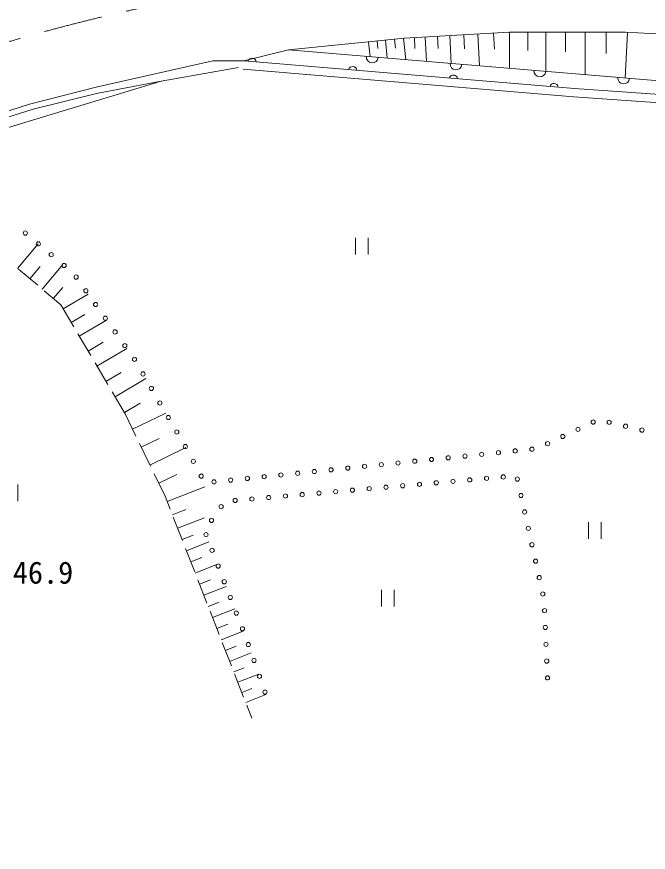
# Model space of a CAD drawing. Units: millimetres at full size, sheet at 1:1000; details may follow other scales. Extents: x 40000 to 680000, y 20000 to 380000.
# Drawn here: x 206057 to 243602, y 264691 to 314384 of the extents above; entities that cross this region are included whole.
import ezdxf
from ezdxf.enums import TextEntityAlignment as Align

# ---------------------------------------------------------------- set-up
doc = ezdxf.new("R2010")
doc.units = ezdxf.units.MM
doc.header["$LTSCALE"] = 1000
doc.linetypes.add('CHAIN', pattern=[18.5, 12, -1.5, 3.5, -1.5])
doc.layers.add('M-BGD', color=7, linetype='Continuous', lineweight=13)
doc.layers.add('M-BMK', color=2, linetype='CHAIN', lineweight=13)
doc.styles.add('ＭＳ ゴシック', font='')
doc.styles.get('ＭＳ ゴシック').set_extended_font_data('MS Gothic')

msp = doc.modelspace()

# ---------------------------------------------------------------- linework, layer by layer
at = {"layer": 'M-BGD'}
for p, q in [((229052, 313102), (229183, 311822)), ((229694, 313141), (229730, 312498)), ((230336, 313177), (230419, 311718)), ((231066, 313218), (231107, 312489)), ((231795, 313259), (231889, 311595)), ((232627, 313306), (232674, 312474)), ((233459, 313353), (233566, 311455)), ((234407, 313406), (234461, 312458)), ((235356, 313458), (235356, 311306)), ((236433, 313458), (236433, 312382)), ((237509, 313458), (237509, 311125)), ((238676, 313458), (238676, 312292)), ((239842, 313458), (239842, 310930)), ((241106, 313458), (241106, 312194)), ((242370, 313452), (242223, 310731)), ((226979, 312891), (227070, 311998)), ((227477, 312941), (227522, 312495)), ((227974, 312992), (228084, 311914)), ((228513, 313047), (228568, 312508)), ((222208, 312405), (219566, 311758)), ((222208, 312405), (253493, 309789)), ((214646, 310558), (219235, 311355)), ((226204, 301240), (226204, 300240)), ((226954, 300240), (226954, 301240)), ((206113, 299419), (207341, 300871)), ((206162, 299378), (207307, 298409)), ((206843, 298802), (207460, 299532)), ((207573, 298185), (208807, 299644)), ((208231, 297627), (208789, 298286)), ((207689, 298086), (208681, 297247)), ((208820, 297011), (210307, 297887)), ((208681, 297247), (209446, 295949)), ((209299, 296199), (210112, 296677)), ((209778, 295386), (211403, 296344)), ((209700, 295518), (210462, 294226)), ((210302, 294497), (211190, 295021)), ((210825, 293609), (212603, 294656)), ((210715, 293795), (211477, 292503)), ((211363, 292696), (212275, 293234)), ((211901, 291784), (213725, 292859)), ((211731, 292072), (212496, 290774)), ((212458, 290839), (213403, 291396)), ((212496, 290774), (213141, 289445)), ((212943, 289855), (214916, 290814)), ((213461, 288787), (214528, 289306)), ((213360, 288995), (214015, 287646)), ((213979, 287720), (216114, 288757)), ((214234, 287196), (214879, 285867)), ((214502, 286643), (215579, 287166)), ((206133, 285571), (206133, 286571)), ((215001, 285556), (217231, 286427)), ((214879, 285867), (215183, 285091)), ((215312, 284758), (216110, 285069)), ((215364, 284625), (215910, 283227)), ((215624, 283960), (217220, 284583)), ((240045, 284323), (240045, 283323)), ((240795, 283323), (240795, 284323)), ((215884, 283294), (216550, 283554)), ((216092, 282762), (216637, 281364)), ((216144, 282627), (217477, 283148)), ((216404, 281963), (217068, 282222)), ((216663, 281298), (217992, 281817)), ((216819, 280899), (217365, 279501)), ((216922, 280636), (217584, 280895)), ((217180, 279973), (218505, 280491)), ((227742, 280301), (227742, 279301)), ((228492, 279301), (228492, 280301)), ((217438, 279313), (218099, 279571)), ((217547, 279036), (218092, 277638)), ((217696, 278652), (219017, 279168)), ((217953, 277994), (218612, 278251)), ((218211, 277335), (219528, 277849)), ((218274, 277173), (218820, 275775)), ((218462, 276691), (219107, 276942)), ((218714, 276046), (220003, 276549)), ((218957, 275424), (219579, 275667)), ((219001, 275310), (219547, 273912)), ((219200, 274802), (220443, 275288)), ((219434, 274202), (220034, 274436)), ((219668, 273602), (220869, 274070)), ((219729, 273447), (220032, 272670))]:
    msp.add_line(p, q, dxfattribs=at)
for points in [[(222208, 312405), (229114, 313108), (235329, 313458), (242246, 313458), (249584, 313061), (255940, 312407), (257973, 312150), (265591, 310678), (272484, 308878), (278794, 306705), (285126, 304228), (290875, 301541), (296226, 298667), (301367, 295675), (305947, 292638), (311345, 288782), (317024, 284576), (320085, 282309), (327820, 276607), (333101, 272775), (339106, 268358), (344076, 264691)], [(198424, 306057), (198348, 306466), (206823, 309187), (210858, 310215), (217713, 311758), (219566, 311758)], [(219566, 311758), (239215, 310116), (249964, 309368), (253493, 309789), (264149, 306891), (264473, 307143)], [(249964, 309368), (239215, 310116), (219566, 311758)], [(219525, 311259), (239177, 309618), (249977, 308866), (253455, 309281), (264258, 306343), (264780, 306748)]]:
    msp.add_lwpolyline(points, dxfattribs=at)
msp.add_lwpolyline([(198681, 305706), (199247, 306422), (207028, 308876), (210790, 309810), (214646, 310558)], close=True, dxfattribs=at)
for centre in [(206572, 301515), (207339, 300873), (208106, 300231), (208873, 299589), (209588, 298900), (210167, 298084), (210746, 297269), (211325, 296454), (211904, 295639), (212484, 294824), (213058, 294005), (213561, 293141), (214064, 292277), (214568, 291413), (215071, 290549), (240325, 290277), (241276, 290258), (215574, 289684), (239422, 289848), (242249, 290029), (243222, 289800), (238519, 289418), (216077, 288820), (236683, 288664), (237616, 288989), (231709, 288152), (232704, 288255), (233699, 288357), (234694, 288459), (235688, 288562), (216557, 287943), (226736, 287641), (227730, 287743), (228725, 287846), (229720, 287948), (230715, 288050), (221762, 287129), (222757, 287232), (223751, 287334), (224746, 287436), (225741, 287539), (217024, 287059), (217783, 286720), (218778, 286823), (219772, 286925), (220767, 287027), (230997, 286664), (231993, 286752), (232989, 286839), (233985, 286927), (234981, 287015), (235819, 286886), (225020, 286139), (226016, 286227), (227012, 286314), (228008, 286402), (229004, 286489), (230001, 286577), (219043, 285614), (220039, 285701), (221035, 285789), (222031, 285877), (223028, 285964), (224024, 286052), (236035, 285909), (218208, 285249), (236251, 284933), (217636, 284428), (236468, 283957), (217310, 283578), (217671, 282646), (236684, 282980), (218032, 281713), (236900, 282004), (218393, 280780), (237116, 281028), (218754, 279848), (237332, 280051), (219115, 278915), (237434, 279060), (219476, 277983), (237478, 278061), (219829, 277047), (237522, 277062), (220159, 276103), (237566, 276063), (220489, 275159), (237610, 275064), (220818, 274215)]:
    msp.add_circle(centre, 125, dxfattribs=at)
for centre, radius, start, end in [((220052, 311661), 256, 7.9045, 162.5438), ((227191, 311988), 350, 175.2202, 355.2202), ((232174, 311572), 350, 175.2202, 355.2202), ((226031, 311161), 256, 7.9045, 162.5438), ((237156, 311155), 350, 175.2202, 355.2202), ((232011, 310662), 256, 7.9045, 162.5438), ((242139, 310738), 350, 175.2202, 355.2202), ((237990, 310162), 256, 7.9045, 162.5438)]:
    msp.add_arc(centre, radius, start, end, dxfattribs=at)
at = {"layer": 'M-BMK'}
msp.add_arc((239178, 197693), 120000, 52.9195, 116.44744, dxfattribs=at)

# ---------------------------------------------------------------- texts
at = {"layer": 'M-BGD', "style": 'ＭＳ ゴシック'}
msp.add_text('46.9', height=1320, dxfattribs=at).set_placement((207622, 281326), align=Align.MIDDLE_CENTER)

doc.saveas('drawing.dxf')
